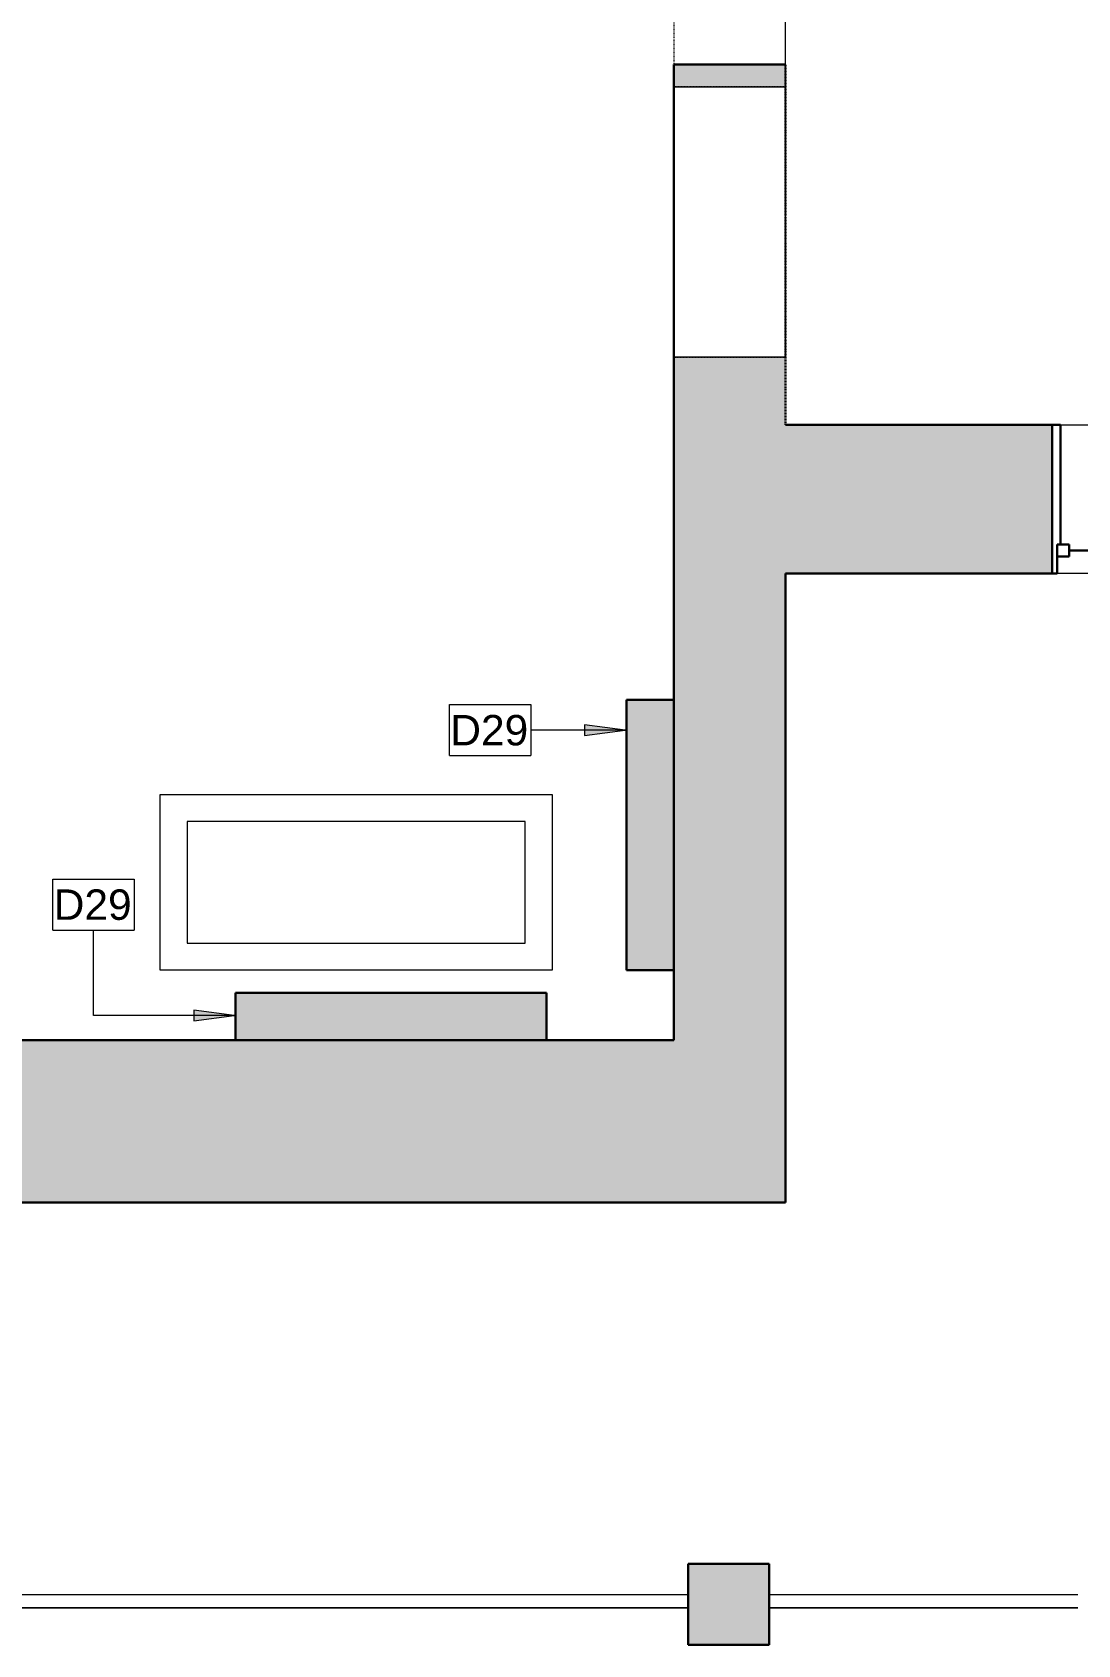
# Model space of a CAD drawing. Header units: inches. Extents: x -1176 to 1551, y -3558 to 978.
# Drawn here: x 369.4 to 524, y -66.6 to 172 of the extents above; entities that cross this region are included whole.
import ezdxf

# ---------------------------------------------------------------- set-up
doc = ezdxf.new("R2010")
doc.units = ezdxf.units.IN
doc.header["$MEASUREMENT"] = 0
doc.linetypes.add('Demolished', pattern=[0.1875, 0.125, -0.0625])
doc.linetypes.add('Overhead', pattern=[0.15625, 0.09375, -0.0625])
for name, color, linetype, lineweight in [('A-ANNO-KEYN', 231, 'Continuous', 9), ('A-COLS', 52, 'Continuous', 18), ('A-DETL', 90, 'Continuous', 9), ('A-DETL-GENF', 92, 'Continuous', 18), ('A-DETL-MEDM', 33, 'Continuous', 18), ('A-DOOR', 31, 'Continuous', 18), ('A-FLOR-HRAL', 11, 'Continuous', 18), ('A-GLAZ', 151, 'Continuous', 18), ('A-WALL', 113, 'Continuous', 18), ('A-WALL-PATT', 111, 'Continuous', 18)]:
    doc.layers.add(name, color=color, linetype=linetype, lineweight=lineweight)
doc.styles.add('Arial', font='arial.ttf', dxfattribs={"height": 4.5})

# ---------------------------------------------------------------- blocks, each defined once
blk = doc.blocks.new('Top Rail Type - Top Rail_Internal_-5011479-1st Floor Demo')
at = {"layer": 'A-FLOR-HRAL', "lineweight": 9}
for p, q in [((354.13, -59.18), (466.4, -59.18)), ((478.4, -59.18), (524.04, -59.18)), ((466.4, -61.18), (354.13, -61.18)), ((524.04, -61.18), (478.4, -61.18))]:
    blk.add_line(p, q, dxfattribs=at)
blk = doc.blocks.new('Top Rail Type - Top Rail_Internal_-V4-1st Floor Demo')
at = {"layer": 'A-FLOR-HRAL', "lineweight": 9}
for p, q in [((354.13, -59.18), (466.4, -59.18)), ((478.4, -59.18), (524.04, -59.18)), ((354.13, -61.18), (466.4, -61.18)), ((478.4, -61.18), (524.04, -61.18))]:
    blk.add_line(p, q, dxfattribs=at)
blk = doc.blocks.new('Double Hung - side window 3_ 6_5_ x 5_ 6_ 2-5312470-1st Floor Demo')
at = {"layer": 'A-GLAZ', "color": 8, "lineweight": 30}
for p, q in [((-21.25, 11), (-20.5, 11)), ((-20.5, 6.75), (-20.5, 11)), ((20.5, 6.75), (20.5, 11)), ((21.25, 11), (20.5, 11)), ((-20.5, 8.5), (-20.5, 6.75)), ((-20.5, 8.5), (-18.75, 8.5)), ((-18.75, 8.5), (-18.75, 6.75)), ((-18.75, 7.625), (18.75, 7.625)), ((18.75, 8.5), (18.75, 6.75)), ((20.5, 8.5), (18.75, 8.5)), ((20.5, 8.5), (20.5, 6.75)), ((-20.5, 6.75), (-18.75, 6.75)), ((-20.5, 6.75), (-20, 6.75)), ((-20, -11), (-20, 6.75)), ((20.5, 6.75), (18.75, 6.75)), ((20, 6.75), (20.5, 6.75)), ((20, 6.75), (20, -11)), ((-20, -11), (-21.25, -11)), ((20, -11), (21.25, -11))]:
    blk.add_line(p, q, dxfattribs=at)
blk = doc.blocks.new('Door-Opening - 96_ x 96_ 4-7365091-1st Floor Demo')
at = {"layer": 'A-DETL-GENF', "linetype": 'Overhead', "lineweight": 9}
for p, q in [((67.68, 8.25), (-68.32, 8.25)), ((-68.32, -8.25), (67.68, -8.25))]:
    blk.add_line(p, q, dxfattribs=at)
at = {"layer": 'A-DETL-MEDM', "lineweight": 30}
for p, q in [((-68.32, 8.25), (-68.32, -8.25)), ((67.68, -8.25), (67.68, 8.25))]:
    blk.add_line(p, q, dxfattribs=at)
blk = doc.blocks.new('Keynote Tag - Keynote Number - Boxed-135510-1st Floor Demo')
at = {"layer": 'A-ANNO-KEYN'}
for p, q in [((-0.125, -0.0792), (-0.125, 0.0781)), ((-0.125, 0.0781), (0.125, 0.0781)), ((0.125, 0.0781), (0.125, -0.0792)), ((-0.125, -0.0792), (0.125, -0.0792))]:
    blk.add_line(p, q, dxfattribs=at)

msp = doc.modelspace()

# ---------------------------------------------------------------- hatches: boundary and pattern name
at = {"layer": 'A-ANNO-KEYN'}
for points in [[(457.09, 68.69), (451.09, 69.48), (451.09, 67.9)], [(399.27, 26.49), (393.27, 27.28), (393.27, 25.7)]]:
    msp.add_hatch(color=256, dxfattribs=at).paths.add_polyline_path(points, flags=0)
at = {"layer": 'A-COLS'}
msp.add_hatch(color=250, dxfattribs=at).paths.add_polyline_path([(466.4, -66.63), (478.4, -66.63), (478.4, -54.63), (466.4, -54.63)], flags=0)
at = {"layer": 'A-WALL-PATT', "lineweight": 9}
h = msp.add_hatch(color=7, dxfattribs=at)
h.paths.add_polyline_path([(464.28, -1.17), (480.78, -1.17), (480.78, 123.89), (464.28, 123.89), (464.28, 22.83)], flags=0)
h.paths.add_polyline_path([(480.78, 163.89), (480.78, 167.2), (464.28, 167.2), (464.28, 163.89), (465.75, 163.89)], flags=0)
h.paths.add_polyline_path([(480.78, 303.2), (480.78, 394.76), (464.28, 394.76), (464.28, 303.2)], flags=0)
h.paths.add_polyline_path([(464.28, 430.76), (480.78, 430.76), (480.78, 498.76), (464.28, 498.76), (464.28, 443.82)], flags=0)
h.paths.add_polyline_path([(480.78, 534.76), (480.78, 814.52), (464.28, 814.52), (464.28, 534.76), (465.75, 534.76)], flags=0)
h = msp.add_hatch(color=7, dxfattribs=at)
h.paths.add_polyline_path([(1120.83, 91.89), (1120.83, 113.89), (1049.4, 113.89), (1049.4, 91.89)], flags=0)
h.paths.add_polyline_path([(1229.49, 91.89), (1263.74, 91.89), (1263.74, 113.89), (1161.83, 113.89), (1161.83, 91.89), (1221.49, 91.89)], flags=0)
h.paths.add_polyline_path([(966.34, 91.89), (1006.9, 91.89), (1006.9, 113.89), (966.34, 113.89), (966.34, 112.56)], flags=0)
h.paths.add_polyline_path([(1329.15, 91.89), (1329.15, 113.89), (1290.24, 113.89), (1290.24, 91.89), (1312.05, 91.89)], flags=0)
h.paths.add_polyline_path([(562.75, 91.89), (635.43, 91.89), (635.43, 113.89), (562.75, 113.89)], flags=0)
h.paths.add_polyline_path([(747.85, 91.89), (756.84, 91.89), (756.84, 113.89), (677.93, 113.89), (677.93, 91.89)], flags=0)
h.paths.add_polyline_path([(890.51, 91.89), (923.84, 91.89), (923.84, 113.89), (890.51, 113.89), (890.51, 112.56)], flags=0)
h.paths.add_polyline_path([(799.34, 91.89), (848.01, 91.89), (848.01, 113.89), (799.34, 113.89), (799.34, 112.56)], flags=0)
h.paths.add_polyline_path([(520.25, 91.89), (520.25, 113.89), (480.78, 113.89), (480.78, 91.89)], flags=0)
for points in [[(457.28, 33.17), (464.28, 33.17), (464.28, 73.17), (457.28, 73.17)], [(445.44, 22.83), (445.44, 29.83), (399.44, 29.83), (399.44, 22.83)], [(464.28, -1.17), (464.28, 22.83), (18.22, 22.83), (18.22, -1.17), (371.72, -1.17)]]:
    msp.add_hatch(color=7, dxfattribs=at).paths.add_polyline_path(points, flags=0)

# ---------------------------------------------------------------- linework, layer by layer
at = {"layer": 'A-ANNO-KEYN'}
for p, q in [((457.09, 68.69), (451.09, 69.48)), ((451.09, 69.48), (451.09, 67.9)), ((457.09, 68.69), (443.11, 68.69)), ((451.09, 67.9), (457.09, 68.69)), ((378.44, 26.49), (378.44, 39.1)), ((399.27, 26.49), (378.44, 26.49)), ((399.27, 26.49), (393.27, 27.28)), ((393.27, 27.28), (393.27, 25.7)), ((393.27, 25.7), (399.27, 26.49))]:
    msp.add_line(p, q, dxfattribs=at)
at = {"layer": 'A-COLS', "color": 8, "lineweight": 30}
for p, q in [((478.4, -54.63), (466.4, -54.63)), ((466.4, -54.63), (466.4, -66.63)), ((478.4, -66.63), (478.4, -54.63)), ((466.4, -66.63), (478.4, -66.63))]:
    msp.add_line(p, q, dxfattribs=at)
at = {"layer": 'A-DETL'}
msp.add_line((480.78, 123.89), (480.78, 309.59), dxfattribs=at)
at = {"layer": 'A-WALL', "color": 8, "lineweight": 30}
for p, q in [((464.28, 167.2), (464.28, 22.83)), ((520.25, 113.89), (480.78, 113.89)), ((520.25, 91.89), (520.25, 113.89)), ((480.78, 91.89), (520.25, 91.89)), ((480.78, -1.17), (480.78, 91.89)), ((457.28, 73.17), (457.28, 33.17)), ((464.28, 73.17), (457.28, 73.17)), ((457.28, 33.17), (464.28, 33.17)), ((445.44, 29.83), (399.44, 29.83)), ((399.44, 29.83), (399.44, 22.83)), ((445.44, 22.83), (445.44, 29.83)), ((464.28, 22.83), (18.22, 22.83)), ((1.72, -1.17), (480.78, -1.17))]:
    msp.add_line(p, q, dxfattribs=at)
at = {"layer": 'A-WALL', "color": 10, "linetype": 'Demolished', "lineweight": 30}
msp.add_line((480.78, 113.89), (480.78, 167.2), dxfattribs=at)
at = {"layer": 'A-WALL', "lineweight": 9}
for p, q in [((464.28, 163.89), (480.78, 163.89)), ((480.78, 123.89), (464.28, 123.89)), ((520.25, 113.89), (562.75, 113.89)), ((562.75, 91.89), (520.25, 91.89)), ((388.28, 59.17), (446.28, 59.17)), ((388.28, 33.17), (388.28, 59.17)), ((446.28, 59.17), (446.28, 33.17)), ((442.28, 55.17), (392.28, 55.17)), ((392.28, 55.17), (392.28, 37.17)), ((442.28, 37.17), (442.28, 55.17)), ((392.28, 37.17), (442.28, 37.17)), ((446.28, 33.17), (388.28, 33.17))]:
    msp.add_line(p, q, dxfattribs=at)
at = {"layer": 'A-WALL', "color": 7, "linetype": 'Demolished', "lineweight": 9}
for p, q in [((480.78, 163.89), (464.28, 163.89)), ((464.28, 123.89), (480.78, 123.89))]:
    msp.add_line(p, q, dxfattribs=at)

# ---------------------------------------------------------------- block references
at = {"layer": 'A-ANNO-KEYN', "xscale": 47.99999999999997, "yscale": 47.99999999999997, "zscale": 47.99999999999997}
for p in [(437.11, 68.72), (378.44, 42.9)]:
    msp.add_blockref('Keynote Tag - Keynote Number - Boxed-135510-1st Floor Demo', p, dxfattribs=at)
at = {"layer": 'A-DOOR', "rotation": 89.9999999999999}
msp.add_blockref('Door-Opening - 96_ x 96_ 4-7365091-1st Floor Demo', (472.53, 235.52), dxfattribs=at)
at = {"layer": 'A-FLOR-HRAL', "lineweight": 9}
for name in ['Top Rail Type - Top Rail_Internal_-5011479-1st Floor Demo', 'Top Rail Type - Top Rail_Internal_-V4-1st Floor Demo']:
    msp.add_blockref(name, (0, 0), dxfattribs=at)
at = {"layer": 'A-GLAZ', "rotation": 180}
msp.add_blockref('Double Hung - side window 3_ 6_5_ x 5_ 6_ 2-5312470-1st Floor Demo', (541.5, 102.89), dxfattribs=at)

# ---------------------------------------------------------------- texts
at = {"layer": 'A-ANNO-KEYN', "char_height": 4.5, "width": 14.0895, "attachment_point": 1, "style": 'Arial'}
for insert in [(431.22, 70.94), (372.55, 45.13)]:
    msp.add_mtext('D29', dxfattribs=dict(at, insert=insert))

doc.saveas('drawing.dxf')
